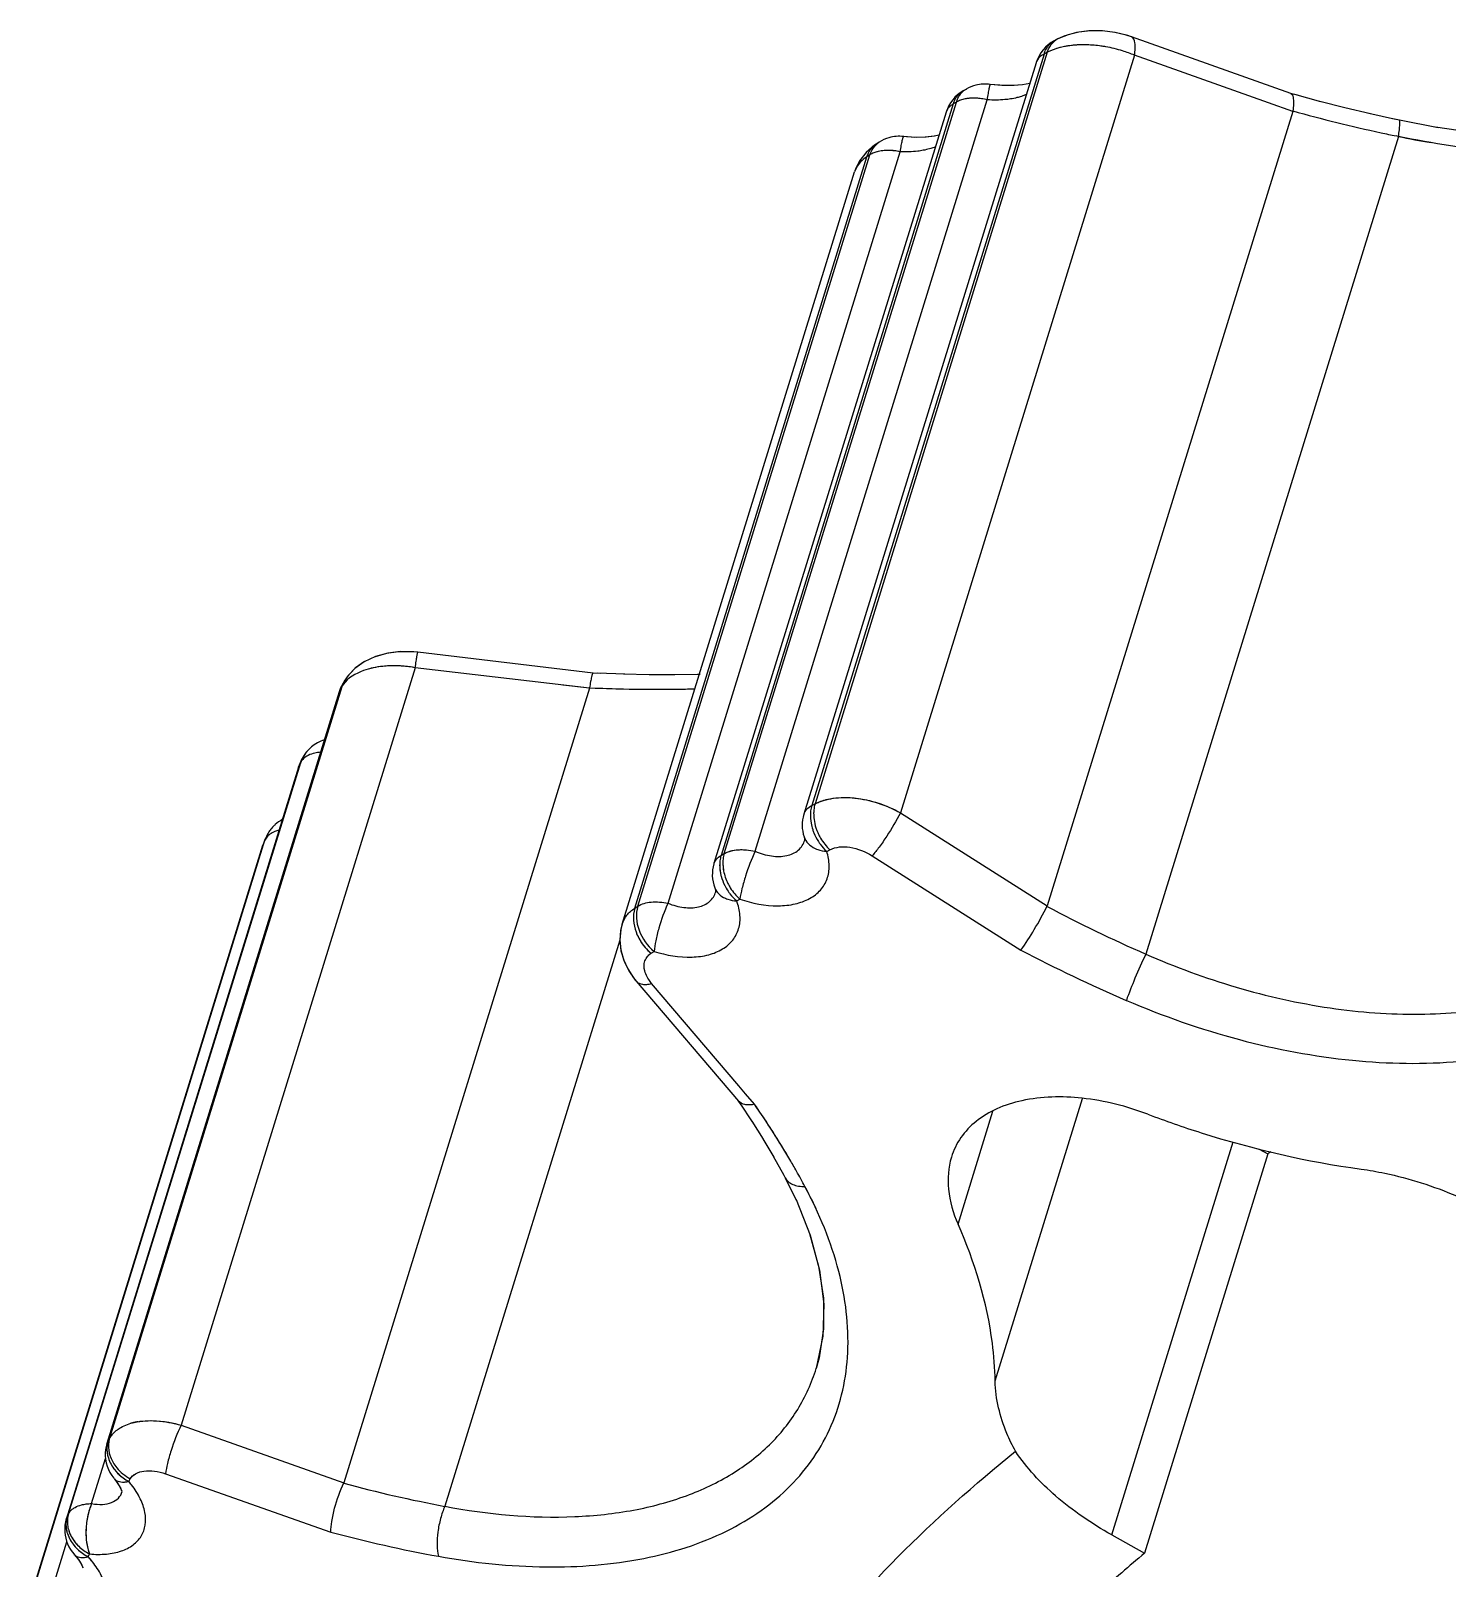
# Model space of a CAD drawing. Header units: millimetres. Extents: x 0 to 297, y 0 to 210.
# Drawn here: x 217.77 to 229.16, y 177.21 to 189.58 of the extents above; entities that cross this region are included whole.
import ezdxf

# ---------------------------------------------------------------- set-up
doc = ezdxf.new("R2010")
doc.units = ezdxf.units.MM
doc.header["$LTSCALE"] = 16.335
doc.layers.add('MEMBER', color=7, linetype='CONTINUOUS')

msp = doc.modelspace()

# ---------------------------------------------------------------- linework, layer by layer
at = {"layer": 'MEMBER', "color": 7, "linetype": 'Continuous'}
for p, q in [((226.0286, 189.5167), (226.0021, 189.5029)), ((226.1115, 189.5512), (226.0286, 189.5167)), ((226.1986, 189.5726), (226.1115, 189.5512)), ((226.2797, 189.5821), (226.1792, 189.5689)), ((226.2923, 189.5828), (226.1986, 189.5726)), ((226.3849, 189.5819), (226.2797, 189.5821)), ((226.3893, 189.5816), (226.2923, 189.5828)), ((226.4906, 189.5686), (226.3849, 189.5819)), ((226.5787, 189.5474), (226.4884, 189.5689)), ((226.5923, 189.5433), (226.4906, 189.5686)), ((226.6217, 189.5334), (226.5787, 189.5474)), ((226.6218, 189.5334), (226.5923, 189.5433)), ((227.9027, 189.0782), (226.6217, 189.5335)), ((225.854, 189.3254), (223.9857, 183.2796)), ((225.7451, 189.1484), (225.6776, 189.1419)), ((225.8027, 189.1594), (225.8023, 189.1593)), ((225.2931, 189.1139), (225.2669, 189.0987)), ((225.2931, 189.1139), (225.2669, 189.0987)), ((227.9563, 189.0633), (227.9016, 189.0786)), ((228.1463, 189.0122), (227.9353, 189.0692)), ((228.3376, 188.9636), (228.1365, 189.0148)), ((225.1309, 188.9278), (223.2626, 182.882)), ((227.9185, 188.9334), (225.9435, 182.5423)), ((228.5433, 188.9146), (228.3384, 188.9634)), ((228.7451, 188.8696), (228.5302, 188.9176)), ((228.7771, 188.8628), (228.7238, 188.8742)), ((229.0879, 188.8027), (228.7771, 188.8628)), ((229.5325, 188.7377), (229.0669, 188.8064)), ((224.5412, 188.6523), (224.484, 188.6013)), ((224.5532, 188.661), (224.4862, 188.6036)), ((224.5668, 188.6701), (224.5412, 188.6523)), ((224.5665, 188.6699), (224.5532, 188.661)), ((224.5915, 188.686), (224.5674, 188.6705)), ((224.8773, 188.7248), (224.7894, 188.7316)), ((224.9622, 188.7258), (224.8773, 188.7248)), ((224.9706, 188.7264), (224.8937, 188.7244)), ((225.0372, 188.7339), (224.9706, 188.7264)), ((224.4381, 188.5423), (224.4049, 188.4777)), ((224.4862, 188.6036), (224.4338, 188.5354)), ((224.484, 188.6013), (224.4381, 188.5423)), ((222.5239, 182.3954), (224.3943, 188.448)), ((224.4049, 188.4777), (224.3941, 188.4474)), ((220.8801, 184.5826), (220.8234, 184.5874)), ((220.8801, 184.5826), (220.8467, 184.5859)), ((222.2906, 184.4158), (220.8801, 184.5826)), ((220.2867, 184.3476), (220.2741, 184.326)), ((222.347, 184.4131), (222.2904, 184.4158)), ((222.5441, 184.4059), (222.3251, 184.4141)), ((222.7403, 184.4018), (222.534, 184.4062)), ((222.9487, 184.4007), (222.7411, 184.4018)), ((223.1443, 184.403), (222.9355, 184.4007)), ((223.1508, 184.403), (223.1295, 184.4026)), ((220.2467, 184.2635), (218.3784, 178.2177)), ((222.2609, 184.2928), (220.2859, 177.9016)), ((219.9499, 183.7271), (219.9385, 183.7041)), ((219.9204, 183.659), (218.0521, 177.6132)), ((219.6471, 183.0666), (219.634, 183.0306)), ((219.6565, 183.0892), (219.647, 183.0664)), ((223.9872, 183.0979), (223.9918, 183.0797)), ((223.9872, 183.0979), (223.9872, 183.0978)), ((223.9918, 183.0797), (223.9922, 183.0768)), ((223.992, 183.0783), (223.9927, 183.0696)), ((223.9922, 183.0768), (223.9927, 183.0699)), ((223.9927, 183.0699), (223.9928, 183.0696)), ((223.9927, 183.0696), (223.9928, 183.0696)), ((223.9932, 183.0706), (223.9934, 183.0713)), ((217.7657, 176.9847), (219.634, 183.0306)), ((223.2685, 182.6877), (223.2685, 182.6876)), ((223.2685, 182.6877), (223.2712, 182.68)), ((223.2712, 182.68), (223.2755, 182.6627)), ((223.2756, 182.6622), (223.2765, 182.6546)), ((223.2771, 182.6547), (223.2773, 182.6552)), ((222.513, 182.3514), (222.5053, 182.2667)), ((222.5239, 182.3954), (222.513, 182.3514)), ((222.5053, 182.267), (222.5129, 182.1879)), ((222.5053, 182.2664), (222.5143, 182.1807)), ((222.5129, 182.1879), (222.5343, 182.11)), ((222.5143, 182.1807), (222.539, 182.0975)), ((222.5343, 182.11), (222.5685, 182.0352)), ((222.539, 182.0975), (222.5779, 182.0188)), ((222.5685, 182.0352), (222.6144, 181.9646)), ((222.6144, 181.9646), (222.6378, 181.9355)), ((222.6377, 181.9355), (223.4589, 180.972)), ((223.4544, 180.9778), (223.4797, 180.9409)), ((223.4693, 180.9561), (223.5706, 180.804)), ((223.5661, 180.811), (223.6573, 180.6663)), ((223.6569, 180.6669), (223.7439, 180.5205)), ((223.7386, 180.5298), (223.825, 180.3754)), ((227.7193, 180.5463), (226.7269, 177.3346)), ((227.6493, 180.5854), (227.7193, 180.5463)), ((227.7415, 180.5647), (227.7193, 180.5463)), ((223.8155, 180.3928), (223.8358, 180.3553)), ((223.8359, 180.3551), (223.9249, 180.1758)), ((223.9231, 180.1797), (224.0367, 179.8928)), ((224.0318, 179.9074), (224.1048, 179.6426)), ((224.0367, 179.8928), (224.1113, 179.611)), ((224.1048, 179.6426), (224.1425, 179.3853)), ((224.1113, 179.611), (224.1455, 179.3388)), ((224.1425, 179.3853), (224.1438, 179.1394)), ((224.1455, 179.3388), (224.1385, 179.0807)), ((224.1385, 179.0807), (224.0851, 178.8219)), ((224.0851, 178.8218), (224.0856, 178.8234)), ((218.4357, 177.9357), (218.4358, 177.9356)), ((218.4357, 177.9357), (218.4669, 177.8944)), ((218.4358, 177.9357), (218.4448, 177.9246)), ((218.4448, 177.9246), (218.473, 177.8849)), ((218.4669, 177.8944), (218.4881, 177.8574)), ((218.473, 177.8849), (218.4893, 177.8544)), ((218.4881, 177.8574), (218.4969, 177.8356)), ((218.4905, 177.8522), (218.4976, 177.8333)), ((226.4623, 177.4824), (226.7269, 177.3346)), ((218.1155, 177.3242), (218.1491, 177.2827)), ((218.1156, 177.3242), (218.1156, 177.3241)), ((218.1156, 177.3241), (218.1259, 177.3123)), ((218.1259, 177.3123), (218.1568, 177.2716)), ((218.1491, 177.2827), (218.1733, 177.2442)), ((218.1568, 177.2716), (218.1769, 177.2373)), ((218.1733, 177.2442), (218.1846, 177.22)), ((218.1769, 177.2373), (218.1859, 177.2162))]:
    msp.add_line(p, q, dxfattribs=at)
at = {"layer": 'MEMBER', "color": 9, "linetype": 'Continuous'}
for p, q in [((225.918, 189.3957), (224.0497, 183.3499)), ((225.9444, 189.4094), (224.0761, 183.3636)), ((226.6459, 189.3856), (224.7625, 183.291)), ((225.9444, 189.4094), (225.918, 189.3957)), ((227.7231, 189.0029), (226.6459, 189.3856)), ((223.3454, 182.9634), (225.2137, 189.0093)), ((223.5935, 182.9813), (225.4618, 189.0271)), ((225.2137, 189.0093), (225.1878, 188.9942)), ((225.2924, 189.1135), (225.2931, 189.1139)), ((225.1878, 188.9942), (223.3195, 182.9484)), ((227.9185, 188.9334), (227.7231, 189.0029)), ((224.5665, 188.6699), (224.5674, 188.6705)), ((224.5908, 188.6856), (224.5915, 188.686)), ((228.7694, 188.7322), (226.7368, 182.1548)), ((228.7694, 188.7322), (228.75, 188.7362)), ((222.6254, 182.5236), (224.4937, 188.5694)), ((222.6493, 182.5389), (224.5176, 188.5848)), ((222.8928, 182.5634), (224.7611, 188.6092)), ((224.5176, 188.5848), (224.4937, 188.5694)), ((220.8593, 184.4586), (218.9759, 178.3639)), ((222.2609, 184.2928), (220.8593, 184.4586)), ((220.2682, 184.3056), (218.3999, 178.2598)), ((220.2741, 184.3259), (220.2467, 184.2635)), ((220.2682, 184.3056), (220.2559, 184.2844)), ((222.2609, 184.2928), (222.0457, 184.3183)), ((220.2559, 184.2844), (220.2492, 184.2628)), ((218.0693, 177.6506), (219.9376, 183.6964)), ((219.9204, 183.659), (219.9499, 183.7269)), ((219.9376, 183.6964), (219.9264, 183.6739)), ((219.9499, 183.7269), (219.9499, 183.7271)), ((219.9264, 183.6739), (219.9217, 183.6586)), ((224.0497, 183.3499), (224.0761, 183.3636)), ((224.7625, 183.291), (225.9435, 182.5423)), ((217.7815, 177.0248), (219.6498, 183.0706)), ((219.647, 183.0664), (219.6404, 183.0483)), ((219.6498, 183.0706), (219.6565, 183.0891)), ((223.3195, 182.9484), (223.3454, 182.9634)), ((224.1695, 182.9805), (224.1956, 182.994)), ((224.5353, 182.9456), (225.7326, 182.187)), ((223.4453, 182.5823), (223.4711, 182.5972)), ((222.6254, 182.5236), (222.6493, 182.5389)), ((222.5053, 182.2667), (221.0977, 177.7116)), ((222.757, 182.161), (222.7807, 182.1762)), ((223.4618, 181.0954), (222.7611, 181.9182)), ((223.5168, 181.0309), (223.4618, 181.0954)), ((223.5893, 180.9458), (223.5168, 181.0309)), ((225.525, 178.72), (226.227, 180.9917)), ((225.2261, 179.9817), (225.5071, 180.891)), ((226.4623, 177.4824), (227.4391, 180.6435)), ((218.3876, 178.2386), (218.3999, 178.2598)), ((218.9759, 178.3639), (220.2859, 177.9016)), ((218.3784, 178.2177), (218.3876, 178.2386)), ((218.2558, 177.7334), (218.3678, 178.0958)), ((218.5545, 177.9117), (218.5668, 177.9327)), ((218.8511, 177.9728), (220.179, 177.5045)), ((218.0521, 177.6132), (218.0581, 177.6281)), ((218.0581, 177.6281), (218.0693, 177.6506)), ((217.9602, 177.1134), (218.0568, 177.4258)), ((218.2278, 177.3063), (218.2389, 177.3286))]:
    msp.add_line(p, q, dxfattribs=at)
at = {"layer": 'MEMBER', "color": 7, "linetype": 'Continuous'}
for points in [[(226.1792, 189.5689), (226.0867, 189.5425), (226.0284, 189.5166)], [(225.6776, 189.1419), (225.6023, 189.1411), (225.5209, 189.1467), (225.4854, 189.1511)], [(225.6674, 189.1415), (225.5794, 189.142), (225.4854, 189.1511)], [(225.8028, 189.1596), (225.7435, 189.1482), (225.6674, 189.1415)], [(224.8937, 188.7244), (224.8118, 188.7292), (224.7894, 188.7316)], [(225.0733, 188.7416), (225.0353, 188.7336), (224.9622, 188.7258)], [(224.4338, 188.5354), (224.3982, 188.4597), (224.3942, 188.4476)], [(220.638, 184.5752), (220.5393, 184.5483), (220.4495, 184.5067)], [(220.8234, 184.5874), (220.7249, 184.5865), (220.6277, 184.5732), (220.5355, 184.5469)], [(220.8467, 184.5859), (220.7418, 184.5875), (220.638, 184.5752)], [(220.4495, 184.5067), (220.3728, 184.4515), (220.3119, 184.3855), (220.2873, 184.3487)], [(220.4514, 184.5077), (220.3789, 184.4568), (220.3203, 184.3964), (220.2874, 184.3488)], [(223.9872, 183.098), (223.9915, 183.0816), (223.992, 183.0783)], [(223.9928, 183.0696), (223.9929, 183.0695), (223.9933, 183.071)], [(223.2685, 182.6877), (223.2748, 182.6667), (223.2754, 182.6634)], [(223.2754, 182.6634), (223.2765, 182.6543), (223.2766, 182.6529), (223.2773, 182.6553)], [(222.524, 182.3955), (222.5118, 182.3449), (222.5053, 182.267)], [(222.5779, 182.0188), (222.6295, 181.9454), (222.6378, 181.9355)], [(224.1438, 179.1394), (224.1085, 178.9071), (224.0846, 178.8201)]]:
    msp.add_lwpolyline(points, dxfattribs=at)
for centre, radius, start, end in [((226.1391, 189.2383), 0.2979, 117.41031, 162.79128), ((225.4438, 188.8533), 0.301, 104.36979, 120.1112), ((225.4428, 188.8567), 0.2974, 81.85721, 104.3483), ((225.4161, 188.8404), 0.2982, 120.03454, 162.79803), ((224.7544, 188.4328), 0.301, 106.16168, 122.83674), ((224.7533, 188.4364), 0.2973, 83.13064, 106.13886), ((220.5333, 184.175), 0.3, 149.77032, 162.82714), ((220.2179, 183.5933), 0.2994, 107.77032, 153.3616), ((220.2071, 183.5704), 0.3001, 153.53433, 162.82506), ((229.4618, 178.9631), 10.6382, 153.39642, 153.53449), ((219.9312, 182.975), 0.2972, 131.89439, 136.10935), ((219.9332, 182.9727), 0.3003, 118.74526, 131.89081), ((224.2708, 183.1909), 0.2985, 162.85101, 198.13098), ((219.9335, 182.9726), 0.3005, 146.6871, 157.17509), ((219.9361, 182.9709), 0.3036, 143.2359, 146.70858), ((219.9334, 182.973), 0.3002, 136.13367, 143.24644), ((223.5474, 182.7932), 0.2982, 162.85716, 200.68788), ((218.6625, 178.1289), 0.2975, 176.48697, 220.13046), ((218.6683, 178.1288), 0.3033, 173.12502, 176.49615), ((218.6655, 178.1292), 0.3004, 162.86681, 173.14369), ((218.3389, 177.5244), 0.3002, 176.81614, 183.83223), ((218.3422, 177.5243), 0.3035, 173.37924, 176.8261), ((218.3361, 177.5243), 0.2973, 183.85397, 221.90046), ((218.3392, 177.5247), 0.3004, 162.87, 173.39955)]:
    msp.add_arc(centre, radius, start, end, dxfattribs=at)
at = {"layer": 'MEMBER', "color": 9, "linetype": 'Continuous'}
for centre, radius, start, end in [((226.0725, 189.3679), 0.1523, 117.54169, 124.67541), ((226.0983, 189.3826), 0.1512, 117.52819, 128.7434), ((226.1343, 189.0427), 0.4129, 113.29014, 117.37882), ((226.1561, 188.9923), 0.4679, 109.70306, 113.30021), ((226.2151, 188.7765), 0.692, 98.70687, 101.10625), ((226.2355, 188.5222), 0.9475, 88.22343, 90.22756), ((226.2247, 188.3812), 1.089, 79.91077, 82.0834), ((226.2219, 188.365), 1.1054, 72.75226, 79.91566), ((226.2383, 188.4158), 1.052, 67.20246, 72.78408), ((226.2404, 188.4218), 1.0457, 67.18548, 72.80106), ((225.9483, 189.2963), 0.0986, 157.32231, 162.82396), ((225.3465, 188.9616), 0.1585, 120.13404, 124.56145), ((225.3723, 188.9768), 0.1583, 120.32753, 124.3748), ((225.3494, 188.5778), 0.4629, 81.8903, 87.65347), ((225.344, 188.5376), 0.5035, 76.47816, 81.93553), ((231.5813, 202.2379), 13.7953, 254.60818, 257.64355), ((231.6403, 202.5015), 14.0654, 257.63855, 258.14196), ((224.681, 188.547), 0.1653, 123.06341, 132.60266), ((230.4098, 196.7252), 8.1596, 258.40197, 260.27457), ((224.656, 188.1253), 0.4952, 77.75279, 83.27055), ((224.5678, 188.3944), 0.1816, 158.71795, 162.81707), ((220.6533, 183.8321), 0.6391, 102.00616, 104.7334), ((220.6854, 183.6018), 0.872, 91.29691, 93.98465), ((220.6792, 183.4238), 1.0504, 80.12543, 83.02259), ((220.4564, 184.2474), 0.197, 156.69015, 162.8181), ((220.4557, 184.1956), 0.2173, 144.29875, 149.60622), ((220.4592, 184.2462), 0.2, 149.54004, 156.68261), ((222.8082, 196.7242), 12.4394, 267.484, 270.8363), ((222.8073, 196.6698), 12.385, 267.47718, 271.39582), ((222.8112, 196.4341), 12.1493, 270.84213, 271.40445), ((224.4289, 183.2777), 0.3913, 190.30837, 197.9748), ((219.751, 183.0263), 0.1106, 141.6223, 146.35938), ((224.448, 183.2837), 0.4114, 197.94513, 202.02139), ((224.4568, 183.2871), 0.4208, 202.01347, 212.58649), ((224.4752, 183.2974), 0.4123, 197.93366, 202.03435), ((224.4799, 183.2992), 0.4173, 202.0281, 204.79176), ((223.7121, 182.8944), 0.3785, 190.95622, 198.84911), ((223.7177, 182.8912), 0.4123, 206.48577, 213.94485), ((223.737, 182.9028), 0.4049, 198.84242, 206.41337), ((231.1635, 192.34), 11.1056, 241.95645, 246.50924), ((222.8337, 182.042), 0.1415, 122.81362, 128.32405), ((231.1572, 192.4471), 11.6059, 242.13436, 246.77317), ((217.81, 176.9406), 7.0314, 31.45182, 34.72296), ((217.9063, 177.0033), 6.9166, 30.37513, 34.74999), ((218.1073, 177.1237), 6.6823, 30.35632, 31.4425), ((218.2612, 177.2139), 6.504, 29.40764, 30.35564), ((218.4272, 177.3073), 6.3135, 28.13674, 29.40929), ((220.9156, 178.636), 3.4926, 24.89158, 28.16584), ((218.7013, 177.9339), 0.4646, 102.83168, 106.40196), ((218.7122, 177.8862), 0.5135, 99.63673, 102.83546), ((218.582, 178.1528), 0.2112, 140.98449, 149.58007), ((218.7085, 178.216), 0.34, 216.34675, 225.15805), ((218.7233, 178.231), 0.3611, 225.17746, 233.62726), ((218.7402, 178.2568), 0.3676, 230.71231, 241.84572), ((218.7279, 178.2368), 0.3685, 233.57692, 241.92294), ((217.9533, 177.4047), 0.7865, 37.52571, 40.14071), ((222.9589, 187.7106), 10.1708, 254.75603, 259.45556), ((218.2734, 177.5657), 0.2245, 175.10817, 186.68703), ((222.9419, 187.7777), 10.6382, 254.94695, 259.73678), ((218.3703, 177.6073), 0.3318, 217.29922, 226.2672), ((218.3818, 177.6297), 0.332, 217.18188, 226.21741), ((218.3978, 177.6466), 0.3553, 226.23829, 234.82305), ((218.3863, 177.6242), 0.3551, 226.28815, 234.846), ((218.3926, 177.6326), 0.3656, 234.79601, 243.19899), ((218.4041, 177.6549), 0.3657, 234.77287, 243.1529), ((217.6146, 176.7559), 0.824, 38.94733, 41.91416), ((217.6214, 176.7617), 0.815, 38.04997, 41.92678), ((217.6444, 176.7803), 0.7855, 38.02118, 38.93176)]:
    msp.add_arc(centre, radius, start, end, dxfattribs=at)
for points, knots in [([(225.9444, 189.4094), (225.9472, 189.4187), (225.9602, 189.4528), (225.9827, 189.4837), (226.0037, 189.5005)], [0, 0, 0, 0, 0.2640982, 1, 1, 1, 1]), ([(226.6459, 189.3856), (226.6486, 189.4042), (226.6518, 189.4387), (226.651, 189.4878), (226.6386, 189.5275), (226.6217, 189.5335)], [0, 0, 0, 0, 0.3621618, 0.6540246, 1, 1, 1, 1]), ([(225.918, 189.3957), (225.9109, 189.3921), (225.8861, 189.3771), (225.8654, 189.3538), (225.8573, 189.3343)], [0, 0, 0, 0, 0.2738929, 1, 1, 1, 1]), ([(225.9345, 189.4349), (225.9377, 189.4409), (225.9513, 189.463), (225.97, 189.4822), (225.9859, 189.4931)], [0, 0, 0, 0, 0.2593969, 1, 1, 1, 1]), ([(226.2317, 189.4696), (226.2105, 189.4696), (226.1316, 189.4665), (226.0526, 189.4523), (225.9983, 189.4328)], [0, 0, 0, 0, 0.2690679, 1, 1, 1, 1]), ([(226.0818, 189.4555), (226.0745, 189.4541), (226.0463, 189.448), (226.0184, 189.44), (225.9983, 189.4328)], [0, 0, 0, 0, 0.2591252, 1, 1, 1, 1]), ([(226.2648, 189.4692), (226.2515, 189.4696), (226.1999, 189.4701), (226.1482, 189.4663), (226.1104, 189.4605)], [0, 0, 0, 0, 0.2590249, 1, 1, 1, 1]), ([(226.4154, 189.4533), (226.4028, 189.4556), (226.3529, 189.4635), (226.3025, 189.468), (226.2648, 189.4692)], [0, 0, 0, 0, 0.2535795, 1, 1, 1, 1]), ([(225.4618, 189.0271), (225.4645, 189.0444), (225.4685, 189.069), (225.4738, 189.0994), (225.4771, 189.1174), (225.4799, 189.1312), (225.4821, 189.1422), (225.4839, 189.147), (225.4847, 189.1512), (225.4854, 189.1511)], [0, 0, 0, 0, 0.4168402, 0.5894094, 0.7338054, 0.848209, 0.9312797, 0.9818338, 1, 1, 1, 1]), ([(225.2044, 189.0335), (225.2076, 189.0394), (225.2215, 189.0618), (225.2405, 189.0811), (225.2566, 189.0922)], [0, 0, 0, 0, 0.2580601, 1, 1, 1, 1]), ([(225.2137, 189.0093), (225.2169, 189.0195), (225.2315, 189.0572), (225.2584, 189.0907), (225.283, 189.1075)], [0, 0, 0, 0, 0.2645901, 1, 1, 1, 1]), ([(225.3683, 189.0403), (225.3608, 189.0406), (225.3322, 189.041), (225.3034, 189.0383), (225.2827, 189.0341)], [0, 0, 0, 0, 0.2619582, 1, 1, 1, 1]), ([(225.3239, 189.0396), (225.3204, 189.0394), (225.3066, 189.0382), (225.2928, 189.0362), (225.2827, 189.0341)], [0, 0, 0, 0, 0.2566864, 1, 1, 1, 1]), ([(225.4618, 189.0271), (225.454, 189.0289), (225.4232, 189.0356), (225.3918, 189.0393), (225.3683, 189.0403)], [0, 0, 0, 0, 0.2545171, 1, 1, 1, 1]), ([(225.6485, 189.0341), (225.6336, 189.0318), (225.5717, 189.024), (225.5089, 189.0236), (225.4618, 189.0271)], [0, 0, 0, 0, 0.2413833, 1, 1, 1, 1]), ([(225.7476, 189.0589), (225.7438, 189.0575), (225.7282, 189.0521), (225.7122, 189.0476), (225.7001, 189.0446)], [0, 0, 0, 0, 0.2420802, 1, 1, 1, 1]), ([(225.1878, 188.9942), (225.1743, 188.9864), (225.1504, 188.9678), (225.135, 188.9413), (225.1309, 188.9278)], [0, 0, 0, 0, 0.5249711, 1, 1, 1, 1]), ([(228.7694, 188.7322), (228.7721, 188.7499), (228.7766, 188.7815), (228.7809, 188.8216), (228.7816, 188.8471), (228.7803, 188.8588), (228.7783, 188.8625), (228.7771, 188.8628)], [0, 0, 0, 0, 0.4074945, 0.7211368, 0.9191055, 0.9727797, 1, 1, 1, 1]), ([(231.9452, 188.7601), (231.7132, 188.6955), (231.2152, 188.6005), (230.4317, 188.5515), (229.6047, 188.5907), (229.0474, 188.6751), (228.7694, 188.7322)], [0, 0, 0, 0, 0.22567, 0.4730284, 0.7340722, 1, 1, 1, 1]), ([(224.4937, 188.5694), (224.4969, 188.5799), (224.5123, 188.6189), (224.5409, 188.6532), (224.5668, 188.6701)], [0, 0, 0, 0, 0.2622324, 1, 1, 1, 1]), ([(224.5176, 188.5848), (224.5201, 188.593), (224.5317, 188.6239), (224.5511, 188.6522), (224.5691, 188.6687)], [0, 0, 0, 0, 0.2605178, 1, 1, 1, 1]), ([(224.7611, 188.6092), (224.7638, 188.6264), (224.7689, 188.6566), (224.7758, 188.6916), (224.7809, 188.7124), (224.784, 188.7228), (224.7862, 188.7284), (224.7884, 188.7317), (224.7894, 188.7316)], [0, 0, 0, 0, 0.413412, 0.7280882, 0.8420332, 0.925316, 0.9772045, 1, 1, 1, 1]), ([(225.0448, 188.6489), (225.041, 188.6473), (225.0253, 188.6412), (225.0093, 188.636), (224.997, 188.6326)], [0, 0, 0, 0, 0.2414174, 1, 1, 1, 1]), ([(224.4937, 188.5694), (224.4825, 188.5622), (224.4433, 188.5335), (224.4114, 188.4932), (224.3986, 188.4603)], [0, 0, 0, 0, 0.2732295, 1, 1, 1, 1]), ([(224.7611, 188.6092), (224.7234, 188.6174), (224.6513, 188.625), (224.5789, 188.6129), (224.5481, 188.6004)], [0, 0, 0, 0, 0.5371453, 1, 1, 1, 1]), ([(224.7141, 188.6171), (224.7025, 188.6184), (224.6592, 188.622), (224.615, 188.619), (224.584, 188.6117)], [0, 0, 0, 0, 0.2665587, 1, 1, 1, 1]), ([(224.9465, 188.6208), (224.9318, 188.618), (224.8705, 188.6086), (224.8081, 188.6068), (224.7611, 188.6092)], [0, 0, 0, 0, 0.2402494, 1, 1, 1, 1]), ([(220.8593, 184.4586), (220.8617, 184.4758), (220.8651, 184.5003), (220.8697, 184.5307), (220.8725, 184.5488), (220.875, 184.5627), (220.8769, 184.5737), (220.8786, 184.5785), (220.8793, 184.5827), (220.8801, 184.5826)], [0, 0, 0, 0, 0.4152658, 0.5880045, 0.733328, 0.8482689, 0.9313139, 0.9818755, 1, 1, 1, 1]), ([(220.5203, 184.4573), (220.494, 184.4517), (220.4049, 184.4272), (220.3178, 184.3763), (220.2792, 184.3224)], [0, 0, 0, 0, 0.2885264, 1, 1, 1, 1]), ([(220.8593, 184.4586), (220.8299, 184.4637), (220.7176, 184.4784), (220.602, 184.4747), (220.5203, 184.4573)], [0, 0, 0, 0, 0.2633156, 1, 1, 1, 1]), ([(220.6248, 184.4717), (220.6158, 184.4711), (220.5808, 184.468), (220.5459, 184.4627), (220.5203, 184.4573)], [0, 0, 0, 0, 0.2572131, 1, 1, 1, 1]), ([(220.8068, 184.4664), (220.7949, 184.4678), (220.748, 184.4727), (220.7008, 184.4744), (220.6657, 184.4736)], [0, 0, 0, 0, 0.2543317, 1, 1, 1, 1]), ([(220.0961, 183.778), (220.0812, 183.7768), (220.0302, 183.7697), (219.9784, 183.7475), (219.9539, 183.7201)], [0, 0, 0, 0, 0.2895867, 1, 1, 1, 1]), ([(223.9857, 183.2796), (223.9902, 183.2942), (224.0076, 183.323), (224.0346, 183.342), (224.0497, 183.3499)], [0, 0, 0, 0, 0.4715636, 1, 1, 1, 1]), ([(224.0761, 183.3636), (224.0746, 183.3589), (224.0692, 183.3393), (224.0663, 183.319), (224.0653, 183.3036)], [0, 0, 0, 0, 0.2414501, 1, 1, 1, 1]), ([(224.0761, 183.3636), (224.1207, 183.3868), (224.2279, 183.4164), (224.4019, 183.4156), (224.5862, 183.3748), (224.7056, 183.3229), (224.7625, 183.291)], [0, 0, 0, 0, 0.2115174, 0.4570674, 0.7255745, 1, 1, 1, 1]), ([(224.0761, 183.3636), (224.0868, 183.3692), (224.1337, 183.3905), (224.1844, 183.4028), (224.2235, 183.4082)], [0, 0, 0, 0, 0.2342053, 1, 1, 1, 1]), ([(224.2235, 183.4082), (224.3119, 183.4204), (224.5017, 183.4057), (224.678, 183.3384), (224.7625, 183.291)], [0, 0, 0, 0, 0.4794588, 1, 1, 1, 1]), ([(226.5802, 181.7819), (226.875, 181.6554), (227.4714, 181.4473), (228.3766, 181.2769), (229.2412, 181.2621), (230.0239, 181.4074), (230.6862, 181.711), (231.1899, 182.1654), (231.4965, 182.746), (231.5533, 183.1766), (231.5494, 183.3919)], [0, 0, 0, 0, 0.1555643, 0.3051145, 0.444904, 0.5725978, 0.6880321, 0.7938764, 0.8955975, 1, 1, 1, 1]), ([(224.0404, 183.3058), (224.0394, 183.2979), (224.0368, 183.2652), (224.0394, 183.2322), (224.0438, 183.2077)], [0, 0, 0, 0, 0.2411062, 1, 1, 1, 1]), ([(224.0653, 183.3036), (224.0649, 183.2982), (224.064, 183.2763), (224.0654, 183.2544), (224.0675, 183.238)], [0, 0, 0, 0, 0.2439935, 1, 1, 1, 1]), ([(224.7625, 183.291), (224.7303, 183.2263), (224.6743, 183.1327), (224.5957, 183.0193), (224.555, 182.9675), (224.5353, 182.9456)], [0, 0, 0, 0, 0.52379, 0.786863, 1, 1, 1, 1]), ([(219.7627, 183.1508), (219.7513, 183.1481), (219.7122, 183.1364), (219.6751, 183.112), (219.6589, 183.0876)], [0, 0, 0, 0, 0.285569, 1, 1, 1, 1]), ([(223.5935, 182.9813), (223.6357, 182.9633), (223.7196, 182.9382), (223.8426, 182.9377), (223.9449, 182.9813), (223.9838, 183.0403), (223.9932, 183.0706)], [0, 0, 0, 0, 0.3009602, 0.5663165, 0.7922342, 1, 1, 1, 1]), ([(223.9872, 183.0978), (223.9938, 183.0779), (224.0181, 183.039), (224.0559, 183.014), (224.0769, 183.0043)], [0, 0, 0, 0, 0.4756136, 1, 1, 1, 1]), ([(224.101, 183.1242), (224.1068, 183.1118), (224.1318, 183.0641), (224.1659, 183.021), (224.1956, 182.994)], [0, 0, 0, 0, 0.2551287, 1, 1, 1, 1]), ([(223.2626, 182.882), (223.2667, 182.8955), (223.2821, 182.922), (223.306, 182.9406), (223.3195, 182.9484)], [0, 0, 0, 0, 0.4750289, 1, 1, 1, 1]), ([(223.3773, 182.9781), (223.3863, 182.9813), (223.4261, 182.993), (223.4682, 182.9957), (223.5, 182.9945)], [0, 0, 0, 0, 0.2298474, 1, 1, 1, 1]), ([(223.3773, 182.9781), (223.3832, 182.9802), (223.4087, 182.9882), (223.4353, 182.9924), (223.4556, 182.9938)], [0, 0, 0, 0, 0.2353169, 1, 1, 1, 1]), ([(223.5935, 182.9813), (223.5633, 182.9169), (223.5259, 182.8171), (223.4885, 182.6877), (223.475, 182.6254), (223.4711, 182.5972)], [0, 0, 0, 0, 0.5276277, 0.7884002, 1, 1, 1, 1]), ([(223.4711, 182.5972), (223.5697, 182.5633), (223.721, 182.5333), (223.9128, 182.5523), (224.0312, 182.5941), (224.1229, 182.6635), (224.1797, 182.7578), (224.196, 182.8686), (224.1816, 182.9433), (224.1695, 182.9805)], [0, 0, 0, 0, 0.3086302, 0.4450608, 0.5667578, 0.6758453, 0.7786823, 0.8842879, 1, 1, 1, 1]), ([(223.5, 182.9945), (223.5077, 182.9942), (223.5391, 182.9921), (223.5703, 182.9868), (223.5935, 182.9813)], [0, 0, 0, 0, 0.2444012, 1, 1, 1, 1]), ([(224.0769, 183.0043), (224.0838, 183.0011), (224.1134, 182.9891), (224.1452, 182.9827), (224.1695, 182.9805)], [0, 0, 0, 0, 0.2377141, 1, 1, 1, 1]), ([(224.1022, 183.0604), (224.107, 183.0529), (224.1268, 183.0242), (224.1502, 182.9979), (224.1695, 182.9805)], [0, 0, 0, 0, 0.2551936, 1, 1, 1, 1]), ([(224.1956, 182.994), (224.2431, 183.0187), (224.3695, 183.0247), (224.481, 182.9801), (224.5353, 182.9456)], [0, 0, 0, 0, 0.4540225, 1, 1, 1, 1]), ([(226.7368, 182.1548), (227.2087, 181.948), (227.9436, 181.7251), (228.9239, 181.6515), (229.5949, 181.7138), (230.1916, 181.8926), (230.6899, 182.1844), (231.066, 182.5798), (231.221, 182.9001), (231.2721, 183.0649)], [0, 0, 0, 0, 0.2989434, 0.4386586, 0.5685634, 0.6878162, 0.7972997, 0.8998615, 1, 1, 1, 1]), ([(223.3103, 182.9043), (223.3093, 182.8965), (223.3069, 182.8639), (223.3099, 182.831), (223.3146, 182.8067)], [0, 0, 0, 0, 0.2412843, 1, 1, 1, 1]), ([(223.3362, 182.9192), (223.3353, 182.9115), (223.3329, 182.8792), (223.3358, 182.8465), (223.3404, 182.8224)], [0, 0, 0, 0, 0.2413391, 1, 1, 1, 1]), ([(223.3146, 182.8067), (223.3163, 182.7983), (223.3242, 182.7641), (223.3369, 182.731), (223.3487, 182.7073)], [0, 0, 0, 0, 0.2457099, 1, 1, 1, 1]), ([(223.3744, 182.7227), (223.3804, 182.7107), (223.4062, 182.6644), (223.4411, 182.623), (223.4711, 182.5972)], [0, 0, 0, 0, 0.2539261, 1, 1, 1, 1]), ([(222.6493, 182.5389), (222.6806, 182.5591), (222.7646, 182.5806), (222.8481, 182.5731), (222.8928, 182.5634)], [0, 0, 0, 0, 0.4495744, 1, 1, 1, 1]), ([(222.7807, 182.1762), (222.8789, 182.1449), (223.0288, 182.1185), (223.2169, 182.1429), (223.3313, 182.1884), (223.4177, 182.2615), (223.4681, 182.3585), (223.4776, 182.4706), (223.4593, 182.5451), (223.4453, 182.5823)], [0, 0, 0, 0, 0.3080278, 0.4430412, 0.5631145, 0.6710861, 0.7740703, 0.8813864, 1, 1, 1, 1]), ([(222.8928, 182.5634), (222.9339, 182.547), (223.015, 182.5243), (223.1333, 182.5256), (223.231, 182.5687), (223.2681, 182.6255), (223.2771, 182.6547)], [0, 0, 0, 0, 0.3014808, 0.566308, 0.7918923, 1, 1, 1, 1]), ([(223.2685, 182.6876), (223.2754, 182.6694), (223.2991, 182.6344), (223.3344, 182.6122), (223.354, 182.6035)], [0, 0, 0, 0, 0.4761681, 1, 1, 1, 1]), ([(223.354, 182.6035), (223.3608, 182.6006), (223.3901, 182.5894), (223.4215, 182.5839), (223.4453, 182.5823)], [0, 0, 0, 0, 0.236779, 1, 1, 1, 1]), ([(223.3757, 182.6609), (223.3807, 182.6535), (223.4012, 182.6251), (223.4255, 182.5993), (223.4453, 182.5823)], [0, 0, 0, 0, 0.2544926, 1, 1, 1, 1]), ([(222.524, 182.3957), (222.5319, 182.4213), (222.5587, 182.4713), (222.6014, 182.5081), (222.6254, 182.5236)], [0, 0, 0, 0, 0.4836424, 1, 1, 1, 1]), ([(222.6254, 182.5236), (222.6066, 182.4626), (222.6178, 182.3548), (222.6813, 182.2361), (222.7298, 182.1831), (222.757, 182.161)], [0, 0, 0, 0, 0.4747457, 0.7388153, 1, 1, 1, 1]), ([(222.6493, 182.5389), (222.6304, 182.478), (222.645, 182.3344), (222.7264, 182.2204), (222.7807, 182.1762)], [0, 0, 0, 0, 0.4769757, 1, 1, 1, 1]), ([(222.8928, 182.5634), (222.8627, 182.499), (222.8269, 182.3984), (222.7936, 182.2678), (222.783, 182.2047), (222.7807, 182.1762)], [0, 0, 0, 0, 0.5273138, 0.7879261, 1, 1, 1, 1]), ([(222.7009, 182.0449), (222.6996, 182.0596), (222.7011, 182.089), (222.7134, 182.1159), (222.7215, 182.1274)], [0, 0, 0, 0, 0.5116694, 1, 1, 1, 1]), ([(226.7368, 182.1548), (226.7061, 182.0905), (226.652, 181.967), (226.6011, 181.842), (226.5802, 181.7819)], [0, 0, 0, 0, 0.5279218, 1, 1, 1, 1]), ([(222.7611, 181.9182), (222.7526, 181.9282), (222.7241, 181.9656), (222.7041, 182.011), (222.7009, 182.0449)], [0, 0, 0, 0, 0.2784484, 1, 1, 1, 1]), ([(222.6377, 181.9355), (222.6496, 181.9216), (222.6803, 181.9092), (222.7233, 181.91), (222.7481, 181.9147), (222.7611, 181.9182)], [0, 0, 0, 0, 0.4213713, 0.6892894, 1, 1, 1, 1]), ([(223.8358, 180.3551), (223.842, 180.3436), (223.8596, 180.3218), (223.8971, 180.2991), (223.9434, 180.2862), (223.977, 180.2841), (223.9946, 180.2846)], [0, 0, 0, 0, 0.2160101, 0.4490999, 0.7102138, 1, 1, 1, 1]), ([(221.0464, 177.3097), (221.3318, 177.2584), (221.8846, 177.1999), (222.674, 177.2588), (223.2584, 177.4417), (223.6424, 177.6675), (223.8803, 177.8671), (224.0725, 178.0991), (224.2156, 178.3602), (224.3078, 178.6463), (224.3624, 179.0644), (224.2899, 179.6353), (224.1103, 180.0682), (223.9946, 180.2846)], [0, 0, 0, 0, 0.155993, 0.2974852, 0.4233369, 0.4811302, 0.5362294, 0.5895688, 0.642262, 0.6954832, 0.7503318, 0.8679865, 1, 1, 1, 1]), ([(221.0977, 177.7116), (221.4413, 177.6469), (221.9534, 177.5989), (222.6066, 177.6681), (223.0348, 177.7814), (223.4075, 177.9567), (223.7152, 178.192), (223.9488, 178.4826), (224.0493, 178.7064), (224.0851, 178.8217)], [0, 0, 0, 0, 0.3015501, 0.438245, 0.5647383, 0.6817209, 0.7910788, 0.8958809, 1, 1, 1, 1]), ([(218.4627, 178.3282), (218.472, 178.335), (218.5136, 178.3617), (218.5611, 178.3784), (218.5981, 178.3869)], [0, 0, 0, 0, 0.2323419, 1, 1, 1, 1]), ([(218.5981, 178.3869), (218.6563, 178.4002), (218.7853, 178.4065), (218.9112, 178.3828), (218.9759, 178.3639)], [0, 0, 0, 0, 0.4696104, 1, 1, 1, 1]), ([(218.6262, 178.3925), (218.6528, 178.397), (218.7701, 178.408), (218.889, 178.3892), (218.9759, 178.3639)], [0, 0, 0, 0, 0.229452, 1, 1, 1, 1]), ([(223.0773, 170.6191), (223.1684, 170.9137), (223.3863, 171.4953), (223.8158, 172.3292), (224.346, 173.1228), (225.1969, 174.1375), (226.5177, 175.2876), (228.4225, 176.4239), (230.6376, 177.3246), (233.1235, 177.9762), (235.8368, 178.3689), (237.7195, 178.4519), (238.6864, 178.4519)], [0, 0, 0, 0, 0.049676, 0.0998078, 0.1508305, 0.2031423, 0.3128344, 0.4310942, 0.5590225, 0.6968658, 0.8441903, 1, 1, 1, 1]), ([(218.3999, 178.2598), (218.397, 178.2504), (218.388, 178.211), (218.3904, 178.1693), (218.3976, 178.1396)], [0, 0, 0, 0, 0.2424677, 1, 1, 1, 1]), ([(218.418, 178.2858), (218.4211, 178.2897), (218.4346, 178.3052), (218.4502, 178.3189), (218.4627, 178.3282)], [0, 0, 0, 0, 0.2438134, 1, 1, 1, 1]), ([(218.9759, 178.3639), (218.9434, 178.2984), (218.9041, 178.1962), (218.8665, 178.0641), (218.854, 178.001), (218.8511, 177.9728)], [0, 0, 0, 0, 0.5329216, 0.7932635, 1, 1, 1, 1]), ([(218.3876, 178.2386), (218.3854, 178.2316), (218.3781, 178.2025), (218.3772, 178.172), (218.3797, 178.1496)], [0, 0, 0, 0, 0.2448991, 1, 1, 1, 1]), ([(218.3797, 178.1496), (218.381, 178.1379), (218.39, 178.0896), (218.4126, 178.0444), (218.4346, 178.0145)], [0, 0, 0, 0, 0.241114, 1, 1, 1, 1]), ([(218.3976, 178.1396), (218.4001, 178.1292), (218.4132, 178.0868), (218.4364, 178.0478), (218.4576, 178.0218)], [0, 0, 0, 0, 0.2422609, 1, 1, 1, 1]), ([(218.4346, 178.0145), (218.4398, 178.0075), (218.4616, 177.98), (218.4878, 177.956), (218.5091, 177.9403)], [0, 0, 0, 0, 0.2464086, 1, 1, 1, 1]), ([(218.5668, 177.9327), (218.5768, 177.9498), (218.6107, 177.9804), (218.6807, 177.9997), (218.7639, 177.9977), (218.8216, 177.9832), (218.8511, 177.9728)], [0, 0, 0, 0, 0.1938914, 0.4227075, 0.6945894, 1, 1, 1, 1]), ([(226.7539, 174.8754), (227.4926, 175.406), (229.1751, 176.3439), (232.0299, 177.318), (235.2575, 177.9075), (237.5295, 178.0304), (238.7053, 178.0304)], [0, 0, 0, 0, 0.2175503, 0.457164, 0.7187146, 1, 1, 1, 1]), ([(218.2389, 177.3286), (218.2843, 177.3243), (218.371, 177.3229), (218.4915, 177.3458), (218.5902, 177.3942), (218.6601, 177.4679), (218.6934, 177.5625), (218.6884, 177.6685), (218.6486, 177.7791), (218.6037, 177.849), (218.577, 177.8837)], [0, 0, 0, 0, 0.1512095, 0.285656, 0.4034256, 0.5097522, 0.6140622, 0.7267268, 0.854716, 1, 1, 1, 1]), ([(218.4357, 177.9357), (218.4442, 177.9256), (218.4701, 177.9092), (218.4997, 177.9065), (218.5155, 177.9069)], [0, 0, 0, 0, 0.4546373, 1, 1, 1, 1]), ([(218.5155, 177.9069), (218.5186, 177.907), (218.5317, 177.9077), (218.5447, 177.9096), (218.5545, 177.9117)], [0, 0, 0, 0, 0.2378202, 1, 1, 1, 1]), ([(218.5668, 177.9327), (218.5725, 177.9425), (218.5827, 177.9546), (218.5948, 177.9641), (218.598, 177.9664)], [0, 0, 0, 0, 0.7412652, 1, 1, 1, 1]), ([(218.2558, 177.7334), (218.2844, 177.7284), (218.3387, 177.7238), (218.4143, 177.7371), (218.4737, 177.7731), (218.4963, 177.8112), (218.5024, 177.8309)], [0, 0, 0, 0, 0.3007883, 0.5606484, 0.7859496, 1, 1, 1, 1]), ([(218.0581, 177.6281), (218.0559, 177.6211), (218.0487, 177.5922), (218.0478, 177.5618), (218.0504, 177.5395)], [0, 0, 0, 0, 0.2456527, 1, 1, 1, 1]), ([(218.0693, 177.6506), (218.0672, 177.6437), (218.06, 177.6149), (218.0591, 177.5846), (218.0616, 177.5624)], [0, 0, 0, 0, 0.2456476, 1, 1, 1, 1]), ([(218.0693, 177.6506), (218.0715, 177.6548), (218.0816, 177.6719), (218.0963, 177.6859), (218.1086, 177.6946)], [0, 0, 0, 0, 0.2382252, 1, 1, 1, 1]), ([(218.1086, 177.6946), (218.1131, 177.6977), (218.1332, 177.7102), (218.1556, 177.7185), (218.173, 177.7231)], [0, 0, 0, 0, 0.2331312, 1, 1, 1, 1]), ([(218.2558, 177.7334), (218.2419, 177.7021), (218.2208, 177.6333), (218.2073, 177.5266), (218.2114, 177.4227), (218.227, 177.3571), (218.2389, 177.3286)], [0, 0, 0, 0, 0.2486664, 0.5170737, 0.7764208, 1, 1, 1, 1]), ([(218.2558, 177.7334), (218.2509, 177.7222), (218.2318, 177.6734), (218.2203, 177.6217), (218.2151, 177.5819)], [0, 0, 0, 0, 0.2332767, 1, 1, 1, 1]), ([(221.0977, 177.7116), (221.0833, 177.6803), (221.0599, 177.6123), (221.0389, 177.5068), (221.0328, 177.4042), (221.0391, 177.3386), (221.0464, 177.3097)], [0, 0, 0, 0, 0.25111, 0.5229012, 0.7825294, 1, 1, 1, 1]), ([(218.0504, 177.5395), (218.0518, 177.5279), (218.061, 177.4802), (218.0841, 177.4356), (218.1064, 177.4063)], [0, 0, 0, 0, 0.2412602, 1, 1, 1, 1]), ([(218.0714, 177.5167), (218.0738, 177.509), (218.0852, 177.4779), (218.1022, 177.449), (218.1173, 177.429)], [0, 0, 0, 0, 0.243914, 1, 1, 1, 1]), ([(218.0714, 177.5167), (218.075, 177.5051), (218.0935, 177.4581), (218.1245, 177.4165), (218.1521, 177.39)], [0, 0, 0, 0, 0.2415934, 1, 1, 1, 1]), ([(218.2151, 177.5819), (218.2101, 177.5432), (218.207, 177.4685), (218.2178, 177.3942), (218.2278, 177.3603)], [0, 0, 0, 0, 0.5251806, 1, 1, 1, 1]), ([(218.1064, 177.4063), (218.1116, 177.3994), (218.1338, 177.3725), (218.1603, 177.3491), (218.1819, 177.3339)], [0, 0, 0, 0, 0.2459773, 1, 1, 1, 1]), ([(217.9535, 176.708), (217.9974, 176.705), (218.0809, 176.7059), (218.1964, 176.7313), (218.29, 176.7814), (218.3548, 176.8557), (218.3839, 176.9493), (218.3761, 177.0533), (218.3349, 177.1617), (218.2898, 177.23), (218.2632, 177.2641)], [0, 0, 0, 0, 0.1497102, 0.282474, 0.3988712, 0.5046412, 0.6094408, 0.7233835, 0.8529686, 1, 1, 1, 1]), ([(218.1156, 177.3242), (218.1236, 177.3152), (218.1481, 177.3009), (218.1755, 177.2995), (218.1901, 177.3003)], [0, 0, 0, 0, 0.4523347, 1, 1, 1, 1]), ([(218.1901, 177.3003), (218.1931, 177.3005), (218.2058, 177.3016), (218.2184, 177.304), (218.2278, 177.3063)], [0, 0, 0, 0, 0.2368264, 1, 1, 1, 1])]:
    msp.add_open_spline(points, degree=3, knots=knots, dxfattribs=at)
for points in [[(225.918, 189.3957), (225.9222, 189.4093), (225.9277, 189.4225), (225.9345, 189.4349)], [(225.1878, 188.9942), (225.192, 189.0078), (225.1975, 189.021), (225.2044, 189.0335)], [(225.2456, 189.0239), (225.2346, 189.0199), (225.2239, 189.0151), (225.2137, 189.0093)], [(225.2827, 189.0341), (225.2701, 189.0316), (225.2577, 189.0283), (225.2456, 189.0239)], [(225.3683, 189.0403), (225.3535, 189.0409), (225.3387, 189.0407), (225.3239, 189.0396)], [(225.7001, 189.0446), (225.683, 189.0403), (225.6658, 189.0369), (225.6485, 189.0341)], [(225.7761, 189.0703), (225.7668, 189.0661), (225.7573, 189.0623), (225.7476, 189.0589)], [(225.1428, 188.9531), (225.1377, 188.9453), (225.1336, 188.9367), (225.1309, 188.9278)], [(224.997, 188.6326), (224.9803, 188.6279), (224.9635, 188.624), (224.9465, 188.6208)], [(224.5481, 188.6004), (224.5375, 188.5961), (224.5272, 188.5909), (224.5176, 188.5848)], [(224.584, 188.6117), (224.5718, 188.6088), (224.5597, 188.6051), (224.5481, 188.6004)], [(219.9539, 183.7201), (219.9475, 183.7129), (219.9419, 183.705), (219.9376, 183.6964)], [(224.0497, 183.3499), (224.0453, 183.3355), (224.0422, 183.3207), (224.0404, 183.3058)], [(224.0675, 183.238), (224.0706, 183.2151), (224.0758, 183.1924), (224.0829, 183.1704)], [(219.6589, 183.0876), (219.6554, 183.0822), (219.6523, 183.0765), (219.6498, 183.0706)], [(223.3195, 182.9484), (223.315, 182.9341), (223.312, 182.9192), (223.3103, 182.9043)], [(223.3454, 182.9634), (223.341, 182.9491), (223.338, 182.9342), (223.3362, 182.9192)], [(223.3454, 182.9634), (223.3556, 182.9693), (223.3663, 182.9741), (223.3773, 182.9781)], [(223.4556, 182.9938), (223.4704, 182.9949), (223.4852, 182.9951), (223.5, 182.9945)], [(223.3103, 182.9043), (223.3084, 182.8885), (223.3079, 182.8725), (223.3086, 182.8566)], [(223.3086, 182.8566), (223.3093, 182.8399), (223.3114, 182.8232), (223.3146, 182.8067)], [(223.3362, 182.9192), (223.3344, 182.9036), (223.3338, 182.8877), (223.3345, 182.872)], [(223.3345, 182.872), (223.3352, 182.8554), (223.3373, 182.8388), (223.3404, 182.8224)], [(222.6357, 182.3324), (222.6518, 182.288), (222.6765, 182.246), (222.7071, 182.2101)], [(222.7071, 182.2101), (222.7222, 182.1923), (222.7389, 182.1757), (222.757, 182.161)], [(222.7215, 182.1274), (222.7283, 182.1371), (222.7367, 182.1457), (222.746, 182.1531)], [(222.7056, 182.0184), (222.7034, 182.0271), (222.7017, 182.036), (222.7009, 182.0449)], [(218.3791, 178.1952), (218.3778, 178.18), (218.378, 178.1647), (218.3797, 178.1496)], [(218.3876, 178.2386), (218.3832, 178.2245), (218.3804, 178.2098), (218.3791, 178.1952)], [(218.3797, 178.1496), (218.3814, 178.1339), (218.3847, 178.1184), (218.3894, 178.1033)], [(218.4576, 178.0218), (218.4725, 178.0037), (218.4893, 177.9871), (218.5075, 177.9723)], [(218.0581, 177.6281), (218.0538, 177.6141), (218.051, 177.5995), (218.0497, 177.5848)], [(218.173, 177.7231), (218.186, 177.7266), (218.1993, 177.729), (218.2127, 177.7307)], [(218.2127, 177.7307), (218.227, 177.7324), (218.2414, 177.7333), (218.2558, 177.7334)], [(218.0504, 177.5395), (218.0522, 177.524), (218.0556, 177.5086), (218.0604, 177.4937)], [(218.0616, 177.5624), (218.0634, 177.5469), (218.0667, 177.5316), (218.0714, 177.5167)], [(218.2278, 177.3603), (218.2309, 177.3496), (218.2346, 177.339), (218.2389, 177.3286)]]:
    msp.add_open_spline(points, degree=3, dxfattribs=at)
at = {"layer": 'MEMBER', "color": 7, "linetype": 'Continuous'}
for points, knots in [([(227.9027, 189.0782), (227.9088, 189.0761), (227.9199, 189.0614), (227.925, 189.0309), (227.9257, 188.988), (227.9222, 188.9555), (227.9197, 188.9374)], [0, 0, 0, 0, 0.1308717, 0.3358189, 0.6289733, 1, 1, 1, 1]), ([(222.2904, 184.4158), (222.2893, 184.4158), (222.2865, 184.413), (222.2821, 184.4029), (222.2758, 184.38), (222.2688, 184.343), (222.2644, 184.3135), (222.2621, 184.2967)], [0, 0, 0, 0, 0.0275327, 0.0813875, 0.278632, 0.590672, 1, 1, 1, 1]), ([(222.2904, 184.4158), (222.2893, 184.4158), (222.2865, 184.413), (222.2821, 184.4029), (222.2758, 184.38), (222.2688, 184.343), (222.2644, 184.3135), (222.2621, 184.2967)], [0, 0, 0, 0, 0.0275327, 0.0813875, 0.278632, 0.590672, 1, 1, 1, 1]), ([(225.7326, 182.187), (225.7713, 182.2398), (225.8444, 182.3569), (225.9119, 182.4771), (225.9435, 182.5423)], [0, 0, 0, 0, 0.4748271, 1, 1, 1, 1]), ([(223.5893, 180.9458), (223.5756, 180.943), (223.5493, 180.9397), (223.5033, 180.9422), (223.4714, 180.9571), (223.4586, 180.9723)], [0, 0, 0, 0, 0.3039403, 0.5699465, 1, 1, 1, 1]), ([(226.753, 180.866), (226.5831, 180.9299), (226.2476, 181.0153), (225.8261, 181.0083), (225.541, 180.919), (225.3707, 180.8186), (225.2426, 180.6844), (225.1898, 180.576), (225.1726, 180.5202)], [0, 0, 0, 0, 0.3042861, 0.5744785, 0.6933068, 0.8015809, 0.9022149, 1, 1, 1, 1]), ([(226.753, 180.866), (226.8944, 180.8128), (227.453, 180.619), (228.0327, 180.4841), (228.469, 180.4248)], [0, 0, 0, 0, 0.2553834, 1, 1, 1, 1]), ([(225.1726, 180.5202), (225.1471, 180.4378), (225.1333, 180.2491), (225.187, 180.0705), (225.2261, 179.9817)], [0, 0, 0, 0, 0.4708378, 1, 1, 1, 1]), ([(228.469, 180.4248), (228.5331, 180.4161), (228.7955, 180.3704), (229.0511, 180.2879), (229.2363, 180.2085)], [0, 0, 0, 0, 0.2431257, 1, 1, 1, 1]), ([(225.525, 178.72), (225.5234, 178.822), (225.4904, 179.2554), (225.3601, 179.6781), (225.2261, 179.9817)], [0, 0, 0, 0, 0.2351538, 1, 1, 1, 1]), ([(225.6886, 178.1541), (225.6632, 178.201), (225.5774, 178.3785), (225.5274, 178.576), (225.525, 178.72)], [0, 0, 0, 0, 0.2704287, 1, 1, 1, 1]), ([(238.6138, 178.2169), (237.6468, 178.2169), (235.7642, 178.1339), (233.0508, 177.7412), (230.5649, 177.0896), (228.35, 176.189), (226.4448, 175.0521), (224.8853, 173.6952), (223.8913, 172.3825), (223.3138, 171.2603), (223.0957, 170.6787), (223.0047, 170.3841)], [0, 0, 0, 0, 0.1558352, 0.3031791, 0.4410449, 0.5689921, 0.6872702, 0.796979, 0.9001772, 0.9503164, 1, 1, 1, 1]), ([(223.9345, 176.384), (224.1841, 176.7069), (224.7361, 177.3329), (225.3579, 177.8888), (225.6886, 178.1541)], [0, 0, 0, 0, 0.4904908, 1, 1, 1, 1]), ([(226.4623, 177.4824), (226.3025, 177.5717), (226.0162, 177.766), (225.778, 178.0204), (225.6886, 178.1541)], [0, 0, 0, 0, 0.5323544, 1, 1, 1, 1]), ([(220.179, 177.5045), (220.1791, 177.5333), (220.1871, 177.5979), (220.2175, 177.7323), (220.2541, 177.8358), (220.2859, 177.9016)], [0, 0, 0, 0, 0.2092547, 0.4695994, 1, 1, 1, 1]), ([(226.7269, 177.3346), (226.6032, 177.2315), (226.1291, 176.818), (225.6922, 176.3613), (225.3957, 175.9993)], [0, 0, 0, 0, 0.2560154, 1, 1, 1, 1])]:
    msp.add_open_spline(points, degree=3, knots=knots, dxfattribs=at)
msp.add_open_spline([(219.9883, 183.7853), (219.9733, 183.7674), (219.9603, 183.7477), (219.9499, 183.7269)], degree=3, dxfattribs=at)

doc.saveas('drawing.dxf')
